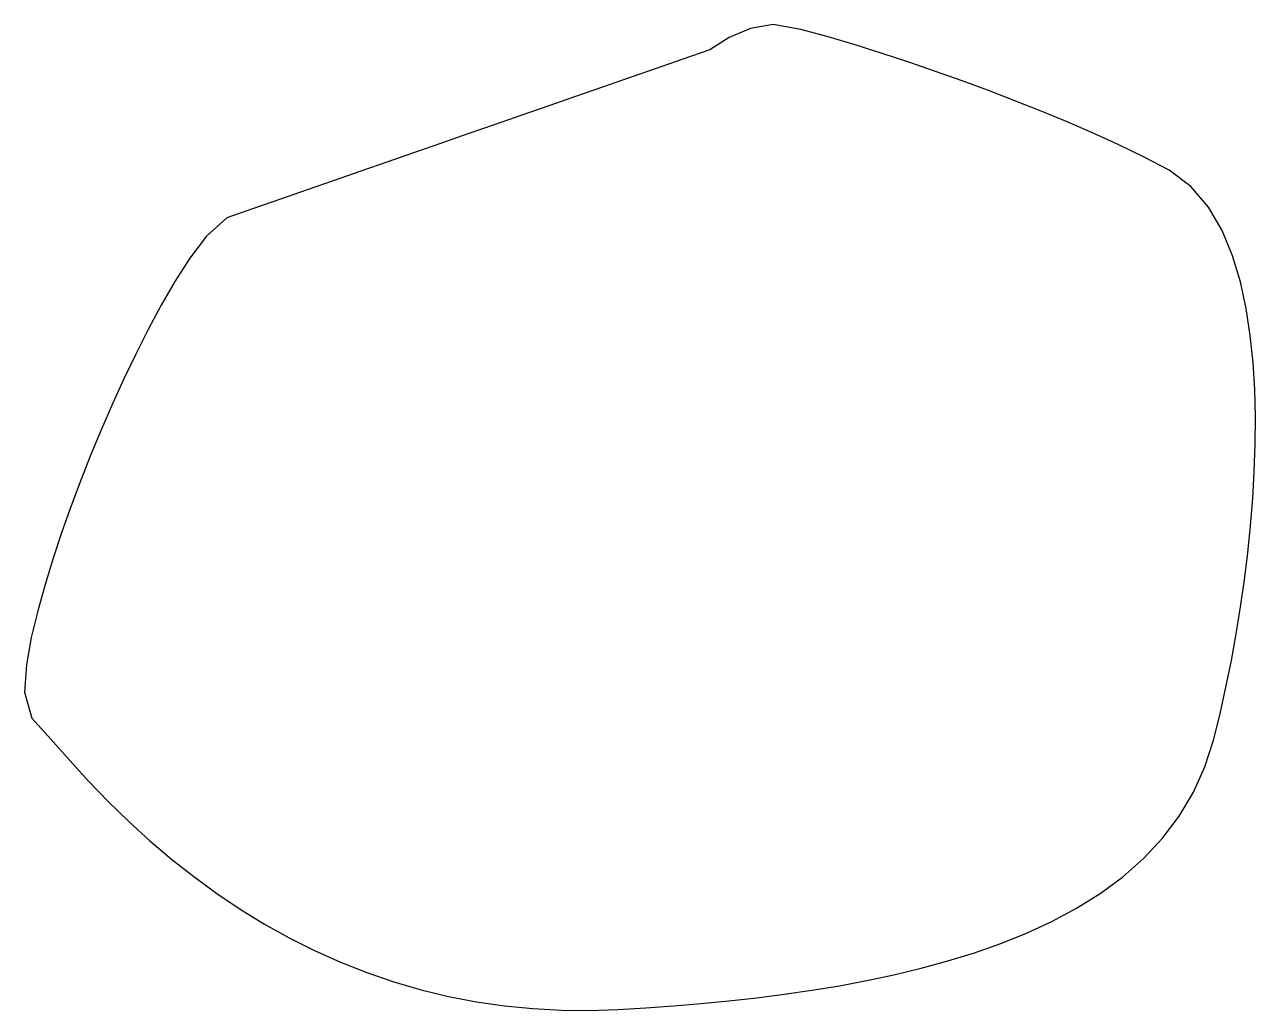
# Model space of a CAD drawing. Extents: x 117 to 463, y 250 to 528.
import ezdxf

# ---------------------------------------------------------------- set-up
doc = ezdxf.new("R2010")
doc.units = 0
doc.layers.get('0').update_dxf_attribs({"linetype": 'CONTINUOUS'})

msp = doc.modelspace()

# ---------------------------------------------------------------- linework, layer by layer
at = {"color": 7}
for p, q in [((320.907928, 526.899044), (314.934896, 524.341316)), ((327.302448, 527.964764), (320.907928, 526.899044)), ((335.106688, 526.55466), (327.302448, 527.964764)), ((314.934896, 524.341316), (309.4658, 520.830108)), ((342.780744, 524.509388), (335.106688, 526.55466)), ((350.397928, 522.257148), (342.780744, 524.509388)), ((309.465832, 520.830108), (301.91008, 518.202604)), ((309.4658, 520.830108), (309.4658, 520.830108)), ((357.97488, 519.872364), (350.397928, 522.257148)), ((365.51696, 517.383724), (357.97488, 519.872364)), ((301.91008, 518.202604), (294.355088, 515.575364)), ((373.028416, 514.803388), (365.51696, 517.383724)), ((286.79968, 512.94798), (279.244376, 510.320636)), ((294.355088, 515.575364), (286.79968, 512.94798)), ((380.51012, 512.136444), (373.028416, 514.803388)), ((279.244376, 510.320636), (271.688832, 507.693204)), ((387.960112, 509.3839), (380.51012, 512.136444)), ((271.688832, 507.693204), (264.133144, 505.065724)), ((395.37776, 506.542316), (387.960112, 509.3839)), ((402.757816, 503.606164), (395.37776, 506.542316)), ((264.133144, 505.065724), (256.577888, 502.438396)), ((410.096168, 500.5651), (402.757816, 503.606164)), ((249.022568, 499.811044), (241.356568, 497.183972)), ((256.577888, 502.438396), (249.022568, 499.811044)), ((417.383312, 497.405252), (410.096168, 500.5651)), ((241.356568, 497.183972), (233.913392, 494.556852)), ((424.607272, 494.10546), (417.383312, 497.405252)), ((233.913392, 494.556852), (226.35864, 491.929692)), ((431.750528, 490.63362), (424.607272, 494.10546)), ((218.802536, 489.302068), (211.246976, 486.674628)), ((226.35864, 491.929692), (218.802536, 489.302068)), ((438.781496, 486.940476), (431.750528, 490.63362)), ((211.246976, 486.674628), (203.691808, 484.047332)), ((444.94892, 482.412972), (438.781496, 486.940476)), ((203.691808, 484.047332), (196.136824, 481.420092)), ((449.91188, 476.581156), (444.94892, 482.412972)), ((188.5812, 478.792636), (181.025912, 476.1653)), ((196.136824, 481.420092), (188.5812, 478.792636)), ((181.025912, 476.1653), (173.469888, 473.5377)), ((453.751336, 469.94818), (449.91188, 476.581156)), ((173.469888, 473.5377), (167.747912, 468.356532)), ((167.747912, 468.356532), (163.071736, 462.1767)), ((456.671008, 462.857492), (453.751336, 469.94818)), ((163.071736, 462.1767), (158.883944, 455.65378)), ((458.8654, 455.508084), (456.671008, 462.857492)), ((158.883944, 455.65378), (155.000392, 448.94366)), ((460.486464, 448.01034), (458.8654, 455.508084)), ((155.000392, 448.94366), (151.337304, 442.110844)), ((461.646224, 440.427764), (460.486464, 448.01034)), ((151.337304, 442.110844), (147.848272, 435.186316)), ((462.42704, 432.79678), (461.646224, 440.427764)), ((147.848272, 435.186316), (144.507256, 428.190548)), ((462.889912, 425.139028), (462.42704, 432.79678)), ((144.507256, 428.190548), (141.29724, 421.1335)), ((463.080568, 417.469948), (462.889912, 425.139028)), ((141.29724, 421.1335), (138.208896, 414.02254)), ((463.034008, 409.798756), (463.080568, 417.469948)), ((138.208896, 414.02254), (135.23768, 406.861652)), ((462.77704, 402.130828), (463.034008, 409.798756)), ((135.23768, 406.861652), (132.383384, 399.652724)), ((462.330504, 394.4713), (462.77704, 402.130828)), ((132.383384, 399.652724), (129.650304, 392.396724)), ((129.650304, 392.396724), (127.04788, 385.093732)), ((461.710576, 386.824828), (462.330504, 394.4713)), ((127.04788, 385.093732), (124.591184, 377.73986)), ((460.929432, 379.193676), (461.710576, 386.824828)), ((124.591184, 377.73986), (122.305904, 370.331772)), ((459.995744, 371.578484), (460.929432, 379.193676)), ((458.915504, 363.983356), (459.995744, 371.578484)), ((122.305904, 370.331772), (120.233152, 362.860156)), ((457.69136, 356.410044), (458.915504, 363.983356)), ((120.233152, 362.860156), (118.447104, 355.316348)), ((118.447104, 355.316348), (117.094824, 347.683468)), ((456.322536, 348.860788), (457.69136, 356.410044)), ((117.094824, 347.683468), (116.55756, 339.956068)), ((454.80432, 341.340324), (456.322536, 348.860788)), ((116.55756, 339.956068), (118.613704, 332.653476)), ((453.125936, 333.854036), (454.80432, 341.340324)), ((451.267184, 326.410652), (453.125936, 333.854036)), ((118.613704, 332.653476), (123.9678, 326.723044)), ((123.9678, 326.723044), (129.251384, 320.72794)), ((448.864456, 318.949244), (451.267184, 326.410652)), ((129.251384, 320.72794), (134.648856, 314.836052)), ((445.653352, 311.798876), (448.864456, 318.949244)), ((134.648856, 314.836052), (140.20308, 309.090116)), ((140.20308, 309.090116), (145.928352, 303.5165)), ((441.654112, 305.05846), (445.653352, 311.798876)), ((436.927888, 298.804724), (441.654112, 305.05846)), ((145.928352, 303.5165), (151.833, 298.133332)), ((151.833, 298.133332), (157.920992, 292.957412)), ((431.567952, 293.084892), (436.927888, 298.804724)), ((157.920992, 292.957412), (164.19276, 288.005964)), ((425.678416, 287.909556), (431.567952, 293.084892)), ((164.19276, 288.005964), (170.64764, 283.29538)), ((419.36288, 283.263612), (425.678416, 287.909556)), ((170.64764, 283.29538), (177.282544, 278.842532)), ((412.71052, 279.11214), (419.36288, 283.263612)), ((177.282544, 278.842532), (184.093032, 274.66382)), ((405.796216, 275.41254), (412.71052, 279.11214)), ((184.093032, 274.66382), (191.073784, 270.774812)), ((398.68, 272.119988), (405.796216, 275.41254)), ((191.073784, 270.774812), (198.216472, 267.191156)), ((391.405312, 269.189852), (398.68, 272.119988)), ((198.216472, 267.191156), (205.510312, 263.927644)), ((384.009304, 266.582972), (391.405312, 269.189852)), ((205.510312, 263.927644), (212.943672, 260.997076)), ((368.952528, 262.1997), (376.518136, 264.263372)), ((376.518136, 264.263372), (384.009304, 266.582972)), ((212.943672, 260.997076), (220.50376, 258.410292)), ((353.656488, 258.734084), (361.3278, 260.364492)), ((361.3278, 260.364492), (368.952528, 262.1997)), ((220.50376, 258.410292), (228.176208, 256.176084)), ((338.211976, 256.00814), (345.948584, 257.287932)), ((345.948584, 257.287932), (353.656488, 258.734084)), ((228.176208, 256.176084), (235.943632, 254.30122)), ((235.943632, 254.30122), (243.789456, 252.789204)), ((307.070528, 252.266068), (314.876336, 253.01902)), ((314.876336, 253.01902), (322.671544, 253.886484)), ((322.671544, 253.886484), (330.450968, 254.87882)), ((330.450968, 254.87882), (338.211976, 256.00814)), ((243.789456, 252.789204), (251.696544, 251.640812)), ((251.696544, 251.640812), (259.647224, 250.854068)), ((259.647224, 250.854068), (267.625904, 250.424204)), ((267.625904, 250.424204), (275.615832, 250.344204)), ((275.615832, 250.344204), (283.602696, 250.6049)), ((283.602696, 250.6049), (291.430896, 251.066788)), ((291.430896, 251.066788), (299.254456, 251.61806)), ((299.254456, 251.61806), (307.070528, 252.266068))]:
    msp.add_line(p, q, dxfattribs=at)

doc.saveas('drawing.dxf')
